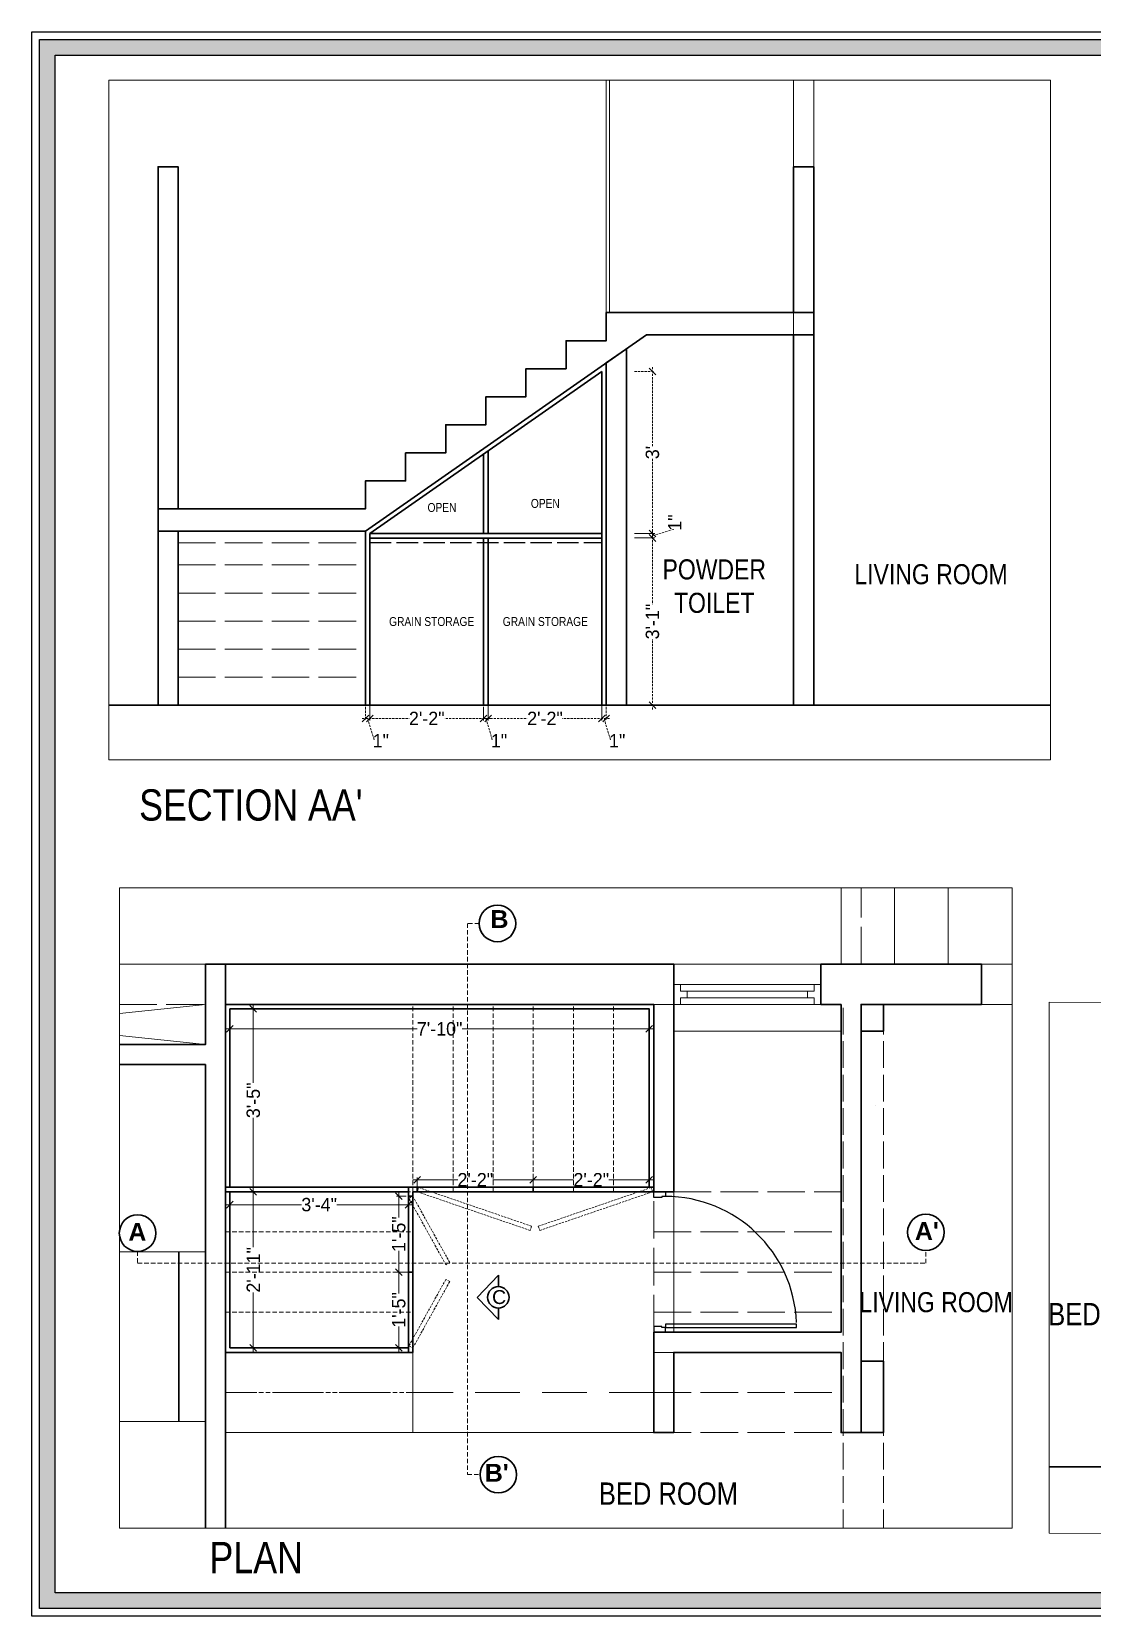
# Model space of a CAD drawing. Header units: millimetres. Extents: x 56222 to 3066687, y -650199 to -121287.
# Drawn here: x 151495 to 151732.8, y -181084.9 to -180729.7 of the extents above; entities that cross this region are included whole.
import ezdxf

# ---------------------------------------------------------------- set-up
doc = ezdxf.new("R2010")
doc.units = ezdxf.units.MM
doc.header["$MEASUREMENT"] = 0
doc.header["$PDMODE"] = 35
for name, pattern in [('00 . GROUND FLOOR$0$DASHED', [0.75, 0.5, -0.25]), ('ACAD_ISO02W100', [15, 12, -3]), ('ACAD_ISO04W100', [30, 24, -3, 0, -3]), ('DASHED', [0.75, 0.5, -0.25]), ('DASHEDX2', [1.5, 1, -0.5])]:
    doc.linetypes.add(name, pattern=pattern)
doc.layers.get('Defpoints').update_dxf_attribs({"color": 220})
for name, color, linetype in [('AR DOOR', 40, 'Continuous'), ('AR ELE-5', 134, 'Continuous'), ('SECTION ( Text )', 250, 'Continuous')]:
    doc.layers.add(name, color=color, linetype=linetype)
for name, color, linetype, lineweight in [('DIM.', 250, 'Continuous', 13), ('dim05', 1, 'Continuous', 13), ('DIMENSIONS', 164, 'Continuous', 9), ('FALSE CEILING', 6, 'Continuous', 30), ('FUR', 250, 'Continuous', 0), ('FURNITURE', 32, 'Continuous', 9), ('furniture dimensions', 1, 'DASHED', 0), ('FURNITURE-1', 252, 'Continuous', 13), ('GROUND FLOOR', 7, 'Continuous', 9), ('GROUND FLOOR  ( PLINE )', 251, 'Continuous', 30), ('GROUND FLOOR ( DW_RAIL )', 7, 'Continuous', 9), ('GROUND FLOOR ( STAIR )', 251, 'Continuous', 9), ('Labelling', 1, 'Continuous', 25), ('NAME PLATE', 7, 'Continuous', 25), ('SECTION', 7, 'Continuous', 9), ('SECTION ( PLine )', 251, 'Continuous', 30), ('SECTION ( SLAB PLine )', 104, 'Continuous', 30), ('Text', 7, 'Continuous', 15), ('wall', 7, 'Continuous', 30)]:
    doc.layers.add(name, color=color, linetype=linetype, lineweight=lineweight)
doc.styles.add('century g', font='GOTHIC.TTF')
doc.styles.add('KATHA', font='swissc.ttf')
doc.styles.get("Standard").update_dxf_attribs({"font": 'arial.ttf', "height": 6})
doc.dimstyles.new('Archana', dxfattribs={"dimtxt": 2, "dimasz": 0.75, "dimexe": 0.5, "dimexo": 0.5, "dimgap": 0, "dimtad": 0, "dimzin": 0, "dimdsep": 46, "dimlunit": 4, "dimtxsty": 'century g', "dimblk": 'OBLIQUE', "dimcen": 0, "dimdle": 1, "dimclrd": 256, "dimclre": 256, "dimclrt": 256, "dimadec": 0, "dimazin": 0, "dimtfac": 1, "dimtofl": 0, "dimtmove": 1, "dimatfit": 3, "dimfxl": 1, "dimfxlon": 1, "dimtolj": 1, "dimtzin": 0, "dimlwd": -1, "dimlwe": -1, "dimarcsym": 0})

# ---------------------------------------------------------------- blocks, each defined once
blk = doc.blocks.new('*U18')
for points in [[(0, 0), (0, 1120), (-30, 1120), (-30, 0)], [(40, 0), (0, 0), (0, -30), (-10, -30), (-10, -100), (40, -100)], [(-1160, 0), (-1120, 0), (-1120, -30), (-1110, -30), (-1110, -100), (-1160, -100)]]:
    blk.add_lwpolyline(points, close=True)
at = {"layer": 'AR ELE-5', "linetype": 'ByBlock', "ltscale": 15}
blk.add_arc((2, -1), 1122, 92.373, 179.9653, dxfattribs=at)
blk = doc.blocks.new('_Oblique')
at = {"layer": 'wall', "color": 0, "lineweight": -2}
blk.add_line((-0.5, -0.5), (0.5, 0.5), dxfattribs=at)
blk = doc.blocks.new('*D317')
at = {"layer": 'Defpoints', "color": 0, "linetype": 'Continuous', "lineweight": 30, "transparency": 16777216}
for p in [(151607.5, -180987.05), (151581.5, -180989.75), (151607.5, -180989.75)]:
    blk.add_point(p, dxfattribs=at)
at = {"layer": 'furniture dimensions', "color": 5, "linetype": 'Continuous', "transparency": 16777216}
for p, q in [((151580.5, -180987.05), (151590.55, -180987.05)), ((151608.5, -180987.05), (151598.46, -180987.05)), ((151607.5, -180989.25), (151607.5, -180986.55))]:
    blk.add_line(p, q, dxfattribs=at)
at = {"layer": 'furniture dimensions', "color": 5, "linetype": 'ByBlock', "transparency": 16777216}
blk.add_line((151581.5, -180989.25), (151581.5, -180986.55), dxfattribs=at)
at = {"layer": 'furniture dimensions', "color": 5, "linetype": 'Continuous', "transparency": 16777216, "xscale": 1.5, "yscale": 1.5, "zscale": 1.5, "rotation": 180}
blk.add_blockref('_Oblique', (151581.5, -180987.05), dxfattribs=at)
at = {"layer": 'furniture dimensions', "color": 5, "linetype": 'Continuous', "transparency": 16777216, "xscale": 1.5, "yscale": 1.5, "zscale": 1.5}
blk.add_blockref('_Oblique', (151607.5, -180987.05), dxfattribs=at)
at = {"layer": 'furniture dimensions', "linetype": 'Continuous', "lineweight": 0, "transparency": 16777216, "insert": (151594.5, -180987.05), "char_height": 3, "attachment_point": 5, "style": 'century g'}
blk.add_mtext('\\A1;2\'-2"', dxfattribs=at)
blk = doc.blocks.new('*D318')
at = {"layer": 'Defpoints', "color": 0, "linetype": 'Continuous', "lineweight": 30, "transparency": 16777216}
for p in [(151633.5, -180987.05), (151607.5, -180989.75), (151633.5, -180988.75)]:
    blk.add_point(p, dxfattribs=at)
at = {"layer": 'furniture dimensions', "color": 5, "linetype": 'Continuous', "transparency": 16777216}
for p, q in [((151606.5, -180987.05), (151616.55, -180987.05)), ((151634.5, -180987.05), (151624.46, -180987.05)), ((151633.5, -180988.25), (151633.5, -180986.55))]:
    blk.add_line(p, q, dxfattribs=at)
at = {"layer": 'furniture dimensions', "color": 5, "linetype": 'ByBlock', "transparency": 16777216}
blk.add_line((151607.5, -180989.25), (151607.5, -180986.55), dxfattribs=at)
at = {"layer": 'furniture dimensions', "color": 5, "linetype": 'Continuous', "transparency": 16777216, "xscale": 1.5, "yscale": 1.5, "zscale": 1.5, "rotation": 180}
blk.add_blockref('_Oblique', (151607.5, -180987.05), dxfattribs=at)
at = {"layer": 'furniture dimensions', "color": 5, "linetype": 'Continuous', "transparency": 16777216, "xscale": 1.5, "yscale": 1.5, "zscale": 1.5}
blk.add_blockref('_Oblique', (151633.5, -180987.05), dxfattribs=at)
at = {"layer": 'furniture dimensions', "linetype": 'Continuous', "lineweight": 0, "transparency": 16777216, "insert": (151620.5, -180987.05), "char_height": 3, "attachment_point": 5, "style": 'century g'}
blk.add_mtext('\\A1;2\'-2"', dxfattribs=at)
blk = doc.blocks.new('*D319')
at = {"layer": 'Defpoints', "color": 0, "linetype": 'Continuous', "lineweight": 30, "transparency": 16777216}
for p in [(151579.5, -180990.75), (151577.35, -181007.75), (151579.5, -181007.75)]:
    blk.add_point(p, dxfattribs=at)
at = {"layer": 'furniture dimensions', "color": 5, "linetype": 'ByBlock', "transparency": 16777216}
blk.add_line((151579, -180990.75), (151576.85, -180990.75), dxfattribs=at)
at = {"layer": 'furniture dimensions', "color": 5, "linetype": 'Continuous', "transparency": 16777216}
for p, q in [((151577.35, -180989.75), (151577.35, -180995.53)), ((151577.35, -181008.75), (151577.35, -181002.97)), ((151579, -181007.75), (151576.85, -181007.75))]:
    blk.add_line(p, q, dxfattribs=at)
at = {"layer": 'furniture dimensions', "color": 5, "linetype": 'Continuous', "transparency": 16777216, "xscale": 1.5, "yscale": 1.5, "zscale": 1.5}
for p, rotation in [((151577.35, -180990.75), 90), ((151577.35, -181007.75), 270)]:
    blk.add_blockref('_Oblique', p, dxfattribs=dict(at, rotation=rotation))
at = {"layer": 'furniture dimensions', "linetype": 'Continuous', "lineweight": 0, "transparency": 16777216, "insert": (151577.35, -180999.25), "char_height": 3, "attachment_point": 5, "rotation": 90, "style": 'century g'}
blk.add_mtext('\\A1;1\'-5"', dxfattribs=at)
blk = doc.blocks.new('*D320')
at = {"layer": 'Defpoints', "color": 0, "linetype": 'Continuous', "lineweight": 30, "transparency": 16777216}
for p in [(151579.5, -181007.75), (151577.35, -181024.75), (151579.5, -181024.75)]:
    blk.add_point(p, dxfattribs=at)
at = {"layer": 'furniture dimensions', "color": 5, "linetype": 'ByBlock', "transparency": 16777216}
blk.add_line((151579, -181007.75), (151576.85, -181007.75), dxfattribs=at)
at = {"layer": 'furniture dimensions', "color": 5, "linetype": 'Continuous', "transparency": 16777216}
for p, q in [((151577.35, -181006.75), (151577.35, -181012.53)), ((151577.35, -181025.75), (151577.35, -181019.97)), ((151579, -181024.75), (151576.85, -181024.75))]:
    blk.add_line(p, q, dxfattribs=at)
at = {"layer": 'furniture dimensions', "color": 5, "linetype": 'Continuous', "transparency": 16777216, "xscale": 1.5, "yscale": 1.5, "zscale": 1.5}
for p, rotation in [((151577.35, -181007.75), 90), ((151577.35, -181024.75), 270)]:
    blk.add_blockref('_Oblique', p, dxfattribs=dict(at, rotation=rotation))
at = {"layer": 'furniture dimensions', "linetype": 'Continuous', "lineweight": 0, "transparency": 16777216, "insert": (151577.35, -181016.25), "char_height": 3, "attachment_point": 5, "rotation": 90, "style": 'century g'}
blk.add_mtext('\\A1;1\'-5"', dxfattribs=at)
blk = doc.blocks.new('*D321')
at = {"layer": 'Defpoints', "color": 0, "linetype": 'Continuous', "lineweight": 30, "transparency": 16777216}
for p in [(151546.38, -180948.75), (151544.73, -180989.75), (151547.15, -180989.75)]:
    blk.add_point(p, dxfattribs=at)
at = {"layer": 'furniture dimensions', "color": 5, "linetype": 'ByBlock', "transparency": 16777216}
blk.add_line((151545.88, -180948.75), (151544.23, -180948.75), dxfattribs=at)
at = {"layer": 'furniture dimensions', "color": 5, "linetype": 'Continuous', "transparency": 16777216}
for p, q in [((151544.73, -180947.75), (151544.73, -180965.3)), ((151544.73, -180990.75), (151544.73, -180973.19)), ((151546.65, -180989.75), (151544.23, -180989.75))]:
    blk.add_line(p, q, dxfattribs=at)
at = {"layer": 'furniture dimensions', "color": 5, "linetype": 'Continuous', "transparency": 16777216, "xscale": 1.5, "yscale": 1.5, "zscale": 1.5}
for p, rotation in [((151544.73, -180948.75), 90), ((151544.73, -180989.75), 270)]:
    blk.add_blockref('_Oblique', p, dxfattribs=dict(at, rotation=rotation))
at = {"layer": 'furniture dimensions', "linetype": 'Continuous', "lineweight": 0, "transparency": 16777216, "insert": (151544.73, -180969.25), "char_height": 3, "attachment_point": 5, "rotation": 90, "style": 'century g'}
blk.add_mtext('\\A1;3\'-5"', dxfattribs=at)
blk = doc.blocks.new('*D322')
at = {"layer": 'Defpoints', "color": 0, "linetype": 'Continuous', "lineweight": 30, "transparency": 16777216}
for p in [(151539.5, -180951.55), (151633.5, -180951.55), (151633.5, -180953.24)]:
    blk.add_point(p, dxfattribs=at)
at = {"layer": 'furniture dimensions', "color": 5, "linetype": 'ByBlock', "transparency": 16777216}
blk.add_line((151539.5, -180952.05), (151539.5, -180953.74), dxfattribs=at)
at = {"layer": 'furniture dimensions', "color": 5, "linetype": 'Continuous', "transparency": 16777216}
for p, q in [((151633.5, -180952.05), (151633.5, -180953.74)), ((151538.5, -180953.24), (151581.48, -180953.24)), ((151634.5, -180953.24), (151591.53, -180953.24))]:
    blk.add_line(p, q, dxfattribs=at)
at = {"layer": 'furniture dimensions', "color": 5, "linetype": 'Continuous', "transparency": 16777216, "xscale": 1.5, "yscale": 1.5, "zscale": 1.5, "rotation": 180}
blk.add_blockref('_Oblique', (151539.5, -180953.24), dxfattribs=at)
at = {"layer": 'furniture dimensions', "color": 5, "linetype": 'Continuous', "transparency": 16777216, "xscale": 1.5, "yscale": 1.5, "zscale": 1.5}
blk.add_blockref('_Oblique', (151633.5, -180953.24), dxfattribs=at)
at = {"layer": 'furniture dimensions', "linetype": 'Continuous', "lineweight": 0, "transparency": 16777216, "insert": (151586.5, -180953.24), "char_height": 3, "attachment_point": 5, "style": 'century g'}
blk.add_mtext('\\A1;7\'-10"', dxfattribs=at)
blk = doc.blocks.new('*D323')
at = {"layer": 'Defpoints', "color": 0, "linetype": 'Continuous', "lineweight": 30, "transparency": 16777216}
for p in [(151544.73, -180989.75), (151544.73, -181024.75), (151544.73, -181024.75)]:
    blk.add_point(p, dxfattribs=at)
at = {"layer": 'furniture dimensions', "color": 5, "linetype": 'Continuous', "transparency": 16777216}
for p, q in [((151544.73, -180988.75), (151544.73, -181002.13)), ((151544.73, -181025.75), (151544.73, -181012.36)), ((151544.73, -181024.75), (151545.23, -181024.75))]:
    blk.add_line(p, q, dxfattribs=at)
at = {"layer": 'furniture dimensions', "color": 5, "linetype": 'ByBlock', "transparency": 16777216}
blk.add_line((151544.73, -180989.75), (151545.23, -180989.75), dxfattribs=at)
at = {"layer": 'furniture dimensions', "color": 5, "linetype": 'Continuous', "transparency": 16777216, "xscale": 1.5, "yscale": 1.5, "zscale": 1.5}
for p, rotation in [((151544.73, -180989.75), 90), ((151544.73, -181024.75), 270)]:
    blk.add_blockref('_Oblique', p, dxfattribs=dict(at, rotation=rotation))
at = {"layer": 'furniture dimensions', "linetype": 'Continuous', "lineweight": 0, "transparency": 16777216, "insert": (151544.73, -181007.25), "char_height": 3, "attachment_point": 5, "rotation": 90, "style": 'century g'}
blk.add_mtext('\\A1;2\'-11"', dxfattribs=at)
blk = doc.blocks.new('*D324')
at = {"layer": 'Defpoints', "color": 0, "linetype": 'Continuous', "lineweight": 30, "transparency": 16777216}
for p in [(151539.5, -180991.8), (151579.5, -180992.54), (151579.5, -180992.64)]:
    blk.add_point(p, dxfattribs=at)
at = {"layer": 'furniture dimensions', "color": 5, "linetype": 'Continuous', "transparency": 16777216}
for p, q in [((151538.5, -180992.64), (151555.56, -180992.64)), ((151580.5, -180992.64), (151563.45, -180992.64)), ((151579.5, -180992.64), (151579.5, -180993.14))]:
    blk.add_line(p, q, dxfattribs=at)
at = {"layer": 'furniture dimensions', "color": 5, "linetype": 'ByBlock', "transparency": 16777216}
blk.add_line((151539.5, -180992.3), (151539.5, -180993.14), dxfattribs=at)
at = {"layer": 'furniture dimensions', "color": 5, "linetype": 'Continuous', "transparency": 16777216, "xscale": 1.5, "yscale": 1.5, "zscale": 1.5, "rotation": 180}
blk.add_blockref('_Oblique', (151539.5, -180992.64), dxfattribs=at)
at = {"layer": 'furniture dimensions', "color": 5, "linetype": 'Continuous', "transparency": 16777216, "xscale": 1.5, "yscale": 1.5, "zscale": 1.5}
blk.add_blockref('_Oblique', (151579.5, -180992.64), dxfattribs=at)
at = {"layer": 'furniture dimensions', "linetype": 'Continuous', "lineweight": 0, "transparency": 16777216, "insert": (151559.5, -180992.64), "char_height": 3, "attachment_point": 5, "style": 'century g'}
blk.add_mtext('\\A1;3\'-4"', dxfattribs=at)
blk = doc.blocks.new('*D325')
at = {"layer": 'Defpoints', "color": 0, "lineweight": 30, "transparency": 16777216}
for p in [(151570.87, -180877.66), (151596.37, -180877.66), (151596.37, -180883.63)]:
    blk.add_point(p, dxfattribs=at)
at = {"layer": 'furniture dimensions', "color": 5, "linetype": 'ByBlock', "transparency": 16777216}
blk.add_line((151570.87, -180879.63), (151570.87, -180884.13), dxfattribs=at)
at = {"layer": 'furniture dimensions', "color": 5, "transparency": 16777216}
for p, q in [((151596.37, -180879.63), (151596.37, -180884.13)), ((151569.87, -180883.63), (151579.66, -180883.63)), ((151597.37, -180883.63), (151587.57, -180883.63))]:
    blk.add_line(p, q, dxfattribs=at)
at = {"layer": 'furniture dimensions', "color": 5, "transparency": 16777216, "xscale": 1.5, "yscale": 1.5, "zscale": 1.5, "rotation": 180}
blk.add_blockref('_Oblique', (151570.87, -180883.63), dxfattribs=at)
at = {"layer": 'furniture dimensions', "color": 5, "transparency": 16777216, "xscale": 1.5, "yscale": 1.5, "zscale": 1.5}
blk.add_blockref('_Oblique', (151596.37, -180883.63), dxfattribs=at)
at = {"layer": 'furniture dimensions', "lineweight": 30, "transparency": 16777216, "insert": (151583.62, -180883.63), "char_height": 3, "attachment_point": 5, "style": 'century g'}
blk.add_mtext('\\A1;2\'-2"', dxfattribs=at)
blk = doc.blocks.new('*D326')
at = {"layer": 'Defpoints', "color": 0, "lineweight": 30, "transparency": 16777216}
for p in [(151597.37, -180877.66), (151622.87, -180877.66), (151622.87, -180883.63)]:
    blk.add_point(p, dxfattribs=at)
at = {"layer": 'furniture dimensions', "color": 5, "linetype": 'ByBlock', "transparency": 16777216}
blk.add_line((151597.37, -180879.63), (151597.37, -180884.13), dxfattribs=at)
at = {"layer": 'furniture dimensions', "color": 5, "transparency": 16777216}
for p, q in [((151622.87, -180879.63), (151622.87, -180884.13)), ((151596.37, -180883.63), (151606.16, -180883.63)), ((151623.87, -180883.63), (151614.07, -180883.63))]:
    blk.add_line(p, q, dxfattribs=at)
at = {"layer": 'furniture dimensions', "color": 5, "transparency": 16777216, "xscale": 1.5, "yscale": 1.5, "zscale": 1.5, "rotation": 180}
blk.add_blockref('_Oblique', (151597.37, -180883.63), dxfattribs=at)
at = {"layer": 'furniture dimensions', "color": 5, "transparency": 16777216, "xscale": 1.5, "yscale": 1.5, "zscale": 1.5}
blk.add_blockref('_Oblique', (151622.87, -180883.63), dxfattribs=at)
at = {"layer": 'furniture dimensions', "lineweight": 30, "transparency": 16777216, "insert": (151610.12, -180883.63), "char_height": 3, "attachment_point": 5, "style": 'century g'}
blk.add_mtext('\\A1;2\'-2"', dxfattribs=at)
blk = doc.blocks.new('*D327')
at = {"layer": 'Defpoints', "color": 0, "lineweight": 30, "transparency": 16777216}
for p in [(151622.87, -180877.66), (151623.87, -180877.66), (151623.87, -180883.63)]:
    blk.add_point(p, dxfattribs=at)
at = {"layer": 'furniture dimensions', "color": 5, "linetype": 'ByBlock', "transparency": 16777216}
blk.add_line((151622.87, -180879.63), (151622.87, -180884.13), dxfattribs=at)
at = {"layer": 'furniture dimensions', "color": 5, "transparency": 16777216}
for p, q in [((151623.87, -180879.63), (151623.87, -180884.13)), ((151621.87, -180883.63), (151624.87, -180883.63)), ((151623.37, -180883.63), (151624.87, -180888.63))]:
    blk.add_line(p, q, dxfattribs=at)
at = {"layer": 'furniture dimensions', "color": 5, "transparency": 16777216, "xscale": 1.5, "yscale": 1.5, "zscale": 1.5, "rotation": 180}
blk.add_blockref('_Oblique', (151622.87, -180883.63), dxfattribs=at)
at = {"layer": 'furniture dimensions', "color": 5, "transparency": 16777216, "xscale": 1.5, "yscale": 1.5, "zscale": 1.5}
blk.add_blockref('_Oblique', (151623.87, -180883.63), dxfattribs=at)
at = {"layer": 'furniture dimensions', "lineweight": 30, "transparency": 16777216, "insert": (151626.32, -180888.63), "char_height": 3, "attachment_point": 5, "style": 'century g'}
blk.add_mtext('\\A1;1"', dxfattribs=at)
blk = doc.blocks.new('*D328')
at = {"layer": 'Defpoints', "color": 0, "lineweight": 30, "transparency": 16777216}
for p in [(151569.87, -180877.66), (151570.87, -180877.66), (151569.87, -180883.63)]:
    blk.add_point(p, dxfattribs=at)
at = {"layer": 'furniture dimensions', "color": 5, "transparency": 16777216}
for p, q in [((151569.87, -180879.63), (151569.87, -180884.13)), ((151571.87, -180883.63), (151568.87, -180883.63)), ((151570.37, -180883.63), (151571.87, -180888.63))]:
    blk.add_line(p, q, dxfattribs=at)
at = {"layer": 'furniture dimensions', "color": 5, "linetype": 'ByBlock', "transparency": 16777216}
blk.add_line((151570.87, -180879.63), (151570.87, -180884.13), dxfattribs=at)
at = {"layer": 'furniture dimensions', "color": 5, "transparency": 16777216, "xscale": 1.5, "yscale": 1.5, "zscale": 1.5, "rotation": 180}
blk.add_blockref('_Oblique', (151569.87, -180883.63), dxfattribs=at)
at = {"layer": 'furniture dimensions', "color": 5, "transparency": 16777216, "xscale": 1.5, "yscale": 1.5, "zscale": 1.5}
blk.add_blockref('_Oblique', (151570.87, -180883.63), dxfattribs=at)
at = {"layer": 'furniture dimensions', "lineweight": 30, "transparency": 16777216, "insert": (151573.32, -180888.63), "char_height": 3, "attachment_point": 5, "style": 'century g'}
blk.add_mtext('\\A1;1"', dxfattribs=at)
blk = doc.blocks.new('*D360')
at = {"layer": 'Defpoints', "color": 0, "lineweight": 30, "transparency": 16777216}
for p in [(151614.04, -180843.18), (151614.04, -180880.66), (151634.22, -180880.66)]:
    blk.add_point(p, dxfattribs=at)
at = {"layer": 'furniture dimensions', "color": 5, "transparency": 16777216}
for p, q in [((151634.22, -180842.18), (151634.22, -180857.98)), ((151634.22, -180881.66), (151634.22, -180865.86)), ((151630.22, -180880.66), (151634.72, -180880.66))]:
    blk.add_line(p, q, dxfattribs=at)
at = {"layer": 'furniture dimensions', "color": 5, "linetype": 'ByBlock', "transparency": 16777216}
blk.add_line((151630.22, -180843.18), (151634.72, -180843.18), dxfattribs=at)
at = {"layer": 'furniture dimensions', "color": 5, "transparency": 16777216, "xscale": 1.5, "yscale": 1.5, "zscale": 1.5}
for p, rotation in [((151634.22, -180843.18), 90), ((151634.22, -180880.66), 270)]:
    blk.add_blockref('_Oblique', p, dxfattribs=dict(at, rotation=rotation))
at = {"layer": 'furniture dimensions', "lineweight": 30, "transparency": 16777216, "insert": (151634.22, -180861.92), "char_height": 3, "attachment_point": 5, "rotation": 90, "style": 'century g'}
blk.add_mtext('\\A1;3\'-1"', dxfattribs=at)
blk = doc.blocks.new('*D364')
at = {"layer": 'Defpoints', "color": 0, "lineweight": 30, "transparency": 16777216}
for p in [(151622.87, -180842.18), (151634.22, -180842.18), (151622.87, -180843.18)]:
    blk.add_point(p, dxfattribs=at)
at = {"layer": 'furniture dimensions', "color": 5, "transparency": 16777216}
for p, q in [((151630.22, -180842.18), (151634.72, -180842.18)), ((151634.22, -180844.18), (151634.22, -180841.18)), ((151634.22, -180842.68), (151639.22, -180841.18))]:
    blk.add_line(p, q, dxfattribs=at)
at = {"layer": 'furniture dimensions', "color": 5, "linetype": 'ByBlock', "transparency": 16777216}
blk.add_line((151630.22, -180843.18), (151634.72, -180843.18), dxfattribs=at)
at = {"layer": 'furniture dimensions', "color": 5, "transparency": 16777216, "xscale": 1.5, "yscale": 1.5, "zscale": 1.5}
for p, rotation in [((151634.22, -180842.18), 90), ((151634.22, -180843.18), 270)]:
    blk.add_blockref('_Oblique', p, dxfattribs=dict(at, rotation=rotation))
at = {"layer": 'furniture dimensions', "lineweight": 30, "transparency": 16777216, "insert": (151639.22, -180839.72), "char_height": 3, "attachment_point": 5, "rotation": 90, "style": 'century g'}
blk.add_mtext('\\A1;1"', dxfattribs=at)
blk = doc.blocks.new('*D365')
at = {"layer": 'Defpoints', "color": 0, "lineweight": 30, "transparency": 16777216}
for p in [(151622.87, -180805.86), (151634.22, -180805.86), (151621.87, -180842.18)]:
    blk.add_point(p, dxfattribs=at)
at = {"layer": 'furniture dimensions', "color": 5, "transparency": 16777216}
for p, q in [((151630.22, -180805.86), (151634.72, -180805.86)), ((151634.22, -180804.86), (151634.22, -180822.66)), ((151634.22, -180843.18), (151634.22, -180825.39))]:
    blk.add_line(p, q, dxfattribs=at)
at = {"layer": 'furniture dimensions', "color": 5, "linetype": 'ByBlock', "transparency": 16777216}
blk.add_line((151630.22, -180842.18), (151634.72, -180842.18), dxfattribs=at)
at = {"layer": 'furniture dimensions', "color": 5, "transparency": 16777216, "xscale": 1.5, "yscale": 1.5, "zscale": 1.5}
for p, rotation in [((151634.22, -180805.86), 90), ((151634.22, -180842.18), 270)]:
    blk.add_blockref('_Oblique', p, dxfattribs=dict(at, rotation=rotation))
at = {"layer": 'furniture dimensions', "lineweight": 30, "transparency": 16777216, "insert": (151634.22, -180824.02), "char_height": 3, "attachment_point": 5, "rotation": 90, "style": 'century g'}
blk.add_mtext("\\A1;3'", dxfattribs=at)
blk = doc.blocks.new('*D366')
at = {"layer": 'Defpoints', "color": 0, "lineweight": 30, "transparency": 16777216}
for p in [(151596.37, -180880.66), (151597.37, -180880.66), (151597.37, -180883.63)]:
    blk.add_point(p, dxfattribs=at)
at = {"layer": 'furniture dimensions', "color": 5, "linetype": 'ByBlock', "transparency": 16777216}
blk.add_line((151596.37, -180881.16), (151596.37, -180884.13), dxfattribs=at)
at = {"layer": 'furniture dimensions', "color": 5, "transparency": 16777216}
for p, q in [((151597.37, -180881.16), (151597.37, -180884.13)), ((151595.37, -180883.63), (151598.37, -180883.63)), ((151596.87, -180883.63), (151598.37, -180888.63))]:
    blk.add_line(p, q, dxfattribs=at)
at = {"layer": 'furniture dimensions', "color": 5, "transparency": 16777216, "xscale": 1.5, "yscale": 1.5, "zscale": 1.5, "rotation": 180}
blk.add_blockref('_Oblique', (151596.37, -180883.63), dxfattribs=at)
at = {"layer": 'furniture dimensions', "color": 5, "transparency": 16777216, "xscale": 1.5, "yscale": 1.5, "zscale": 1.5}
blk.add_blockref('_Oblique', (151597.37, -180883.63), dxfattribs=at)
at = {"layer": 'furniture dimensions', "lineweight": 30, "transparency": 16777216, "insert": (151599.82, -180888.63), "char_height": 3, "attachment_point": 5, "style": 'century g'}
blk.add_mtext('\\A1;1"', dxfattribs=at)

msp = doc.modelspace()

# ---------------------------------------------------------------- hatches: boundary and pattern name
at = {"layer": 'NAME PLATE', "true_color": 0xd39e00}
h = msp.add_hatch(color=42, dxfattribs=at)
h.paths.add_polyline_path([(151496.795, -180731.427), (151496.795, -181083.168), (151996.516, -181083.168), (151996.516, -180731.427)])
h.paths.add_polyline_path([(151500.302, -180734.934), (151993.009, -180734.934), (151993.009, -181079.661), (151500.302, -181079.661)], flags=16)

# ---------------------------------------------------------------- linework, layer by layer
at = {"layer": 'dim05', "color": 18, "lineweight": 0, "true_color": 0x000000}
msp.add_lwpolyline([(151514.698, -180921.621), (151714.898, -180921.621), (151714.898, -181065.193), (151514.698, -181065.193)], close=True, dxfattribs=at)
at = {"layer": 'DIMENSIONS', "color": 18, "lineweight": 30, "true_color": 0x000000}
for p, q in [((151594.91, -181013.418), (151599.671, -181008.464)), ((151599.671, -181010.998), (151599.671, -181008.464)), ((151594.91, -181013.418), (151599.671, -181018.373)), ((151599.671, -181015.839), (151599.671, -181018.373))]:
    msp.add_line(p, q, dxfattribs=at)
at = {"layer": 'FALSE CEILING', "color": 1, "linetype": 'DASHEDX2', "lineweight": 0, "transparency": 33554687, "elevation": 4.222}
for points in [[(151595.373, -180929.594), (151592.732, -180929.594), (151592.732, -181053.167), (151595.559, -181053.167)], [(151518.778, -181003.112), (151518.778, -181005.753), (151695.523, -181005.753), (151695.523, -181002.926)]]:
    msp.add_lwpolyline(points, dxfattribs=at)
at = {"layer": 'FUR'}
msp.add_line((151684.134, -180970.435), (151684.134, -180970.435), dxfattribs=at)
at = {"layer": 'FURNITURE', "lineweight": 30, "ltscale": 0.4}
for p, q in [((151622.867, -180805.864), (151622.867, -180880.66)), ((151623.867, -180803.945), (151623.867, -180880.66)), ((151596.367, -180842.181), (151596.367, -180824.372)), ((151597.367, -180842.181), (151597.367, -180823.673)), ((151569.867, -180880.66), (151569.867, -180841.66)), ((151570.867, -180842.181), (151570.867, -180880.66)), ((151570.867, -180842.181), (151622.867, -180842.181)), ((151570.867, -180843.181), (151622.867, -180843.181)), ((151596.367, -180880.66), (151596.367, -180843.181)), ((151596.367, -180847.824), (151596.367, -180843.181)), ((151597.367, -180880.66), (151597.367, -180843.181)), ((151597.367, -180847.824), (151597.367, -180843.181)), ((151569.867, -180880.66), (151623.867, -180880.66)), ((151579.502, -180988.746), (151538.502, -180988.746)), ((151579.502, -180989.746), (151538.502, -180989.746)), ((151579.502, -181025.746), (151579.502, -180989.746)), ((151580.502, -180988.746), (151634.502, -180988.746)), ((151607.502, -180989.746), (151580.502, -180989.746)), ((151580.502, -180989.746), (151580.502, -181025.746)), ((151607.502, -180988.746), (151607.502, -180989.746)), ((151607.502, -180989.746), (151634.502, -180989.746)), ((151579.502, -181007.746), (151580.502, -181007.746)), ((151579.502, -181025.746), (151538.502, -181025.746)), ((151579.502, -181024.746), (151539.502, -181024.746)), ((151580.502, -181025.746), (151579.502, -181025.746))]:
    msp.add_line(p, q, dxfattribs=at)
at = {"layer": 'FURNITURE', "color": 3, "linetype": 'ACAD_ISO02W100', "lineweight": 25, "ltscale": 0.4}
msp.add_line((151570.867, -180844.181), (151622.867, -180844.181), dxfattribs=at)
at = {"layer": 'FURNITURE', "lineweight": 30, "ltscale": 0.4}
for points in [[(151622.867, -180805.864), (151570.867, -180842.181)], [(151633.502, -180988.746), (151633.502, -180948.746), (151539.502, -180948.746), (151539.502, -180988.746)], [(151539.502, -180989.746), (151539.502, -181024.746)], [(151580.502, -180988.746), (151579.502, -180988.746), (151579.502, -180990.746), (151580.502, -180990.746), (151580.502, -180989.746)], [(151579.502, -180989.746), (151579.502, -180988.746), (151581.502, -180988.746), (151581.502, -180989.746), (151580.502, -180989.746)]]:
    msp.add_lwpolyline(points, dxfattribs=at)
at = {"layer": 'FURNITURE-1', "color": 1, "linetype": 'ByBlock', "lineweight": 30, "transparency": 33554687}
for centre in [(151599.467, -180929.594, 4.222), (151518.778, -180999.018, 4.222), (151695.523, -180998.832, 4.222), (151599.653, -181053.167, 4.222)]:
    msp.add_circle(centre, 4.094, dxfattribs=at)
at = {"layer": 'GROUND FLOOR'}
for p, q in [((151676.502, -180938.746), (151676.502, -180921.621)), ((151688.502, -180938.746), (151688.502, -180921.621)), ((151700.502, -180938.746), (151700.502, -180921.621)), ((151514.698, -180938.746), (151714.898, -180938.746)), ((151534.002, -180956.746), (151534.002, -180938.746)), ((151538.502, -181065.193), (151538.502, -180938.746)), ((151639.002, -180938.746), (151639.002, -181021.246)), ((151538.502, -180947.746), (151672.002, -180947.746)), ((151634.502, -180947.746), (151634.502, -180989.746)), ((151681.002, -180947.746), (151714.898, -180947.746)), ((151534.002, -181065.193), (151534.002, -180961.246)), ((151534.002, -181003.246), (151514.698, -181003.246)), ((151634.502, -181021.246), (151634.502, -181043.746)), ((151639.002, -181025.746), (151639.002, -181043.746)), ((151534.002, -181041.246), (151514.698, -181041.246))]:
    msp.add_line(p, q, dxfattribs=at)
at = {"layer": 'GROUND FLOOR', "linetype": 'ACAD_ISO02W100', "ltscale": 0.7}
msp.add_line((151514.698, -180947.746), (151534.002, -180947.746), dxfattribs=at)
at = {"layer": 'GROUND FLOOR', "color": 1, "linetype": 'ACAD_ISO04W100'}
for p, q in [((151514.698, -180949.778), (151534.002, -180947.746)), ((151534.002, -180956.746), (151514.698, -180954.714))]:
    msp.add_line(p, q, dxfattribs=at)
at = {"layer": 'GROUND FLOOR', "color": 5}
msp.add_line((151634.502, -181021.246), (151676.502, -181021.246), dxfattribs=at)
at = {"layer": 'GROUND FLOOR', "color": 1, "linetype": 'ACAD_ISO02W100', "ltscale": 0.7}
msp.add_lwpolyline([(151681.002, -180938.746), (151681.002, -180921.621)], dxfattribs=at)
at = {"layer": 'GROUND FLOOR'}
msp.add_lwpolyline([(151580.502, -181043.746), (151580.502, -180989.746), (151634.502, -180989.746)], dxfattribs=at)
at = {"layer": 'GROUND FLOOR  ( PLINE )', "lineweight": 0}
msp.add_line((151639.002, -180953.746), (151676.502, -180953.746), dxfattribs=at)
for points in [[(151723.431, -180740.506), (151512.335, -180740.506), (151512.335, -180892.876), (151723.431, -180892.876)], [(151913.201, -180947.815), (151723.19, -180947.21), (151723.19, -181066.259), (151913.201, -181066.863)]]:
    msp.add_lwpolyline(points, close=True, dxfattribs=at)
at = {"layer": 'GROUND FLOOR  ( PLINE )'}
for points in [[(151514.698, -180956.746), (151534.002, -180956.746), (151534.002, -180938.746), (151538.502, -180938.746), (151538.502, -181065.193)], [(151676.502, -180947.746), (151676.502, -181021.246), (151634.502, -181021.246), (151634.502, -181043.746), (151639.002, -181043.746), (151639.002, -181025.746), (151676.502, -181025.746), (151676.502, -181043.746), (151681.002, -181043.746), (151681.002, -180947.746), (151708.002, -180947.746), (151708.002, -180938.746), (151676.502, -180938.746)], [(151676.502, -180938.746), (151676.502, -180938.746), (151672.002, -180938.746), (151672.002, -180947.746), (151676.502, -180947.746)], [(151534.002, -180961.246), (151514.698, -180961.246)], [(151534.002, -181065.193), (151534.002, -180961.246)], [(151528.002, -181041.246), (151528.002, -181003.246)]]:
    msp.add_lwpolyline(points, dxfattribs=at)
msp.add_lwpolyline([(151538.502, -180947.746), (151634.502, -180947.746), (151634.502, -180989.746), (151639.002, -180989.746), (151639.002, -180938.746), (151538.502, -180938.746)], close=True, dxfattribs=at)
at = {"layer": 'GROUND FLOOR ( DW_RAIL )'}
msp.add_lwpolyline([(151639.002, -180947.746), (151640.502, -180947.746), (151640.502, -180946.246), (151642.002, -180946.246), (151642.002, -180944.746), (151669.002, -180944.746), (151669.002, -180946.246), (151670.502, -180946.246), (151670.502, -180947.746), (151672.002, -180947.746), (151672.002, -180943.246), (151670.502, -180943.246), (151670.502, -180944.746), (151669.002, -180944.746), (151669.002, -180946.246), (151642.002, -180946.246), (151642.002, -180944.746), (151640.502, -180944.746), (151640.502, -180943.246), (151639.002, -180943.246), (151639.002, -180947.746), (151672.002, -180947.746), (151672.002, -180943.246), (151639.002, -180943.246)], close=True, dxfattribs=at)
at = {"layer": 'GROUND FLOOR ( STAIR )', "color": 9, "linetype": 'DASHEDX2', "true_color": 0xc7c8ca}
for p, q in [((151580.502, -181043.746), (151580.502, -180947.746)), ((151589.502, -180989.746), (151589.502, -180947.746)), ((151598.502, -180989.746), (151598.502, -180947.746)), ((151607.502, -180989.746), (151607.502, -180947.746)), ((151616.502, -180989.746), (151616.502, -180947.746)), ((151625.502, -180989.746), (151625.502, -180947.746)), ((151538.502, -180989.746), (151634.502, -180989.746)), ((151538.502, -180998.746), (151580.502, -180998.746)), ((151538.502, -181007.746), (151580.502, -181007.746)), ((151538.502, -181016.746), (151580.502, -181016.746)), ((151538.502, -181025.746), (151580.502, -181025.746)), ((151538.502, -181034.746), (151580.502, -181034.746))]:
    msp.add_line(p, q, dxfattribs=at)
at = {"layer": 'GROUND FLOOR ( STAIR )', "color": 5, "linetype": 'ACAD_ISO02W100', "ltscale": 0.7}
for p, q in [((151634.502, -181021.246), (151634.502, -180989.746)), ((151639.002, -180989.746), (151676.502, -180989.746)), ((151634.502, -180998.746), (151676.502, -180998.746)), ((151634.502, -181007.746), (151676.502, -181007.746)), ((151634.502, -181016.746), (151676.502, -181016.746)), ((151634.502, -181025.746), (151676.502, -181025.746)), ((151634.502, -181034.746), (151676.502, -181034.746)), ((151634.502, -181043.746), (151676.502, -181043.746))]:
    msp.add_line(p, q, dxfattribs=at)
at = {"layer": 'GROUND FLOOR ( STAIR )'}
msp.add_line((151538.502, -181043.746), (151580.502, -181043.746), dxfattribs=at)
at = {"layer": 'GROUND FLOOR ( STAIR )', "color": 27, "linetype": '00 . GROUND FLOOR$0$DASHED', "lineweight": 5, "true_color": 0x7d5120}
for points in [[(151579.628, -180991.232), (151580.502, -180990.746), (151588.761, -181005.605), (151587.887, -181006.091)], [(151581.826, -180988.8), (151607.132, -180997.472), (151606.807, -180998.418), (151581.502, -180989.746)], [(151633.928, -180988.8), (151608.623, -180997.472), (151608.947, -180998.418), (151634.252, -180989.746)], [(151579.628, -181024.26), (151580.502, -181024.746), (151588.761, -181009.887), (151587.887, -181009.401)]]:
    msp.add_lwpolyline(points, close=True, dxfattribs=at)
at = {"layer": 'Labelling', "color": 251, "linetype": 'ACAD_ISO02W100', "lineweight": 0, "ltscale": 0.5, "true_color": 0x636466}
for p, q in [((151677.002, -180948.497), (151677.002, -181065.193)), ((151686.002, -180948.497), (151686.002, -181065.193))]:
    msp.add_line(p, q, dxfattribs=at)
at = {"layer": 'Labelling', "color": 9, "linetype": 'DASHEDX2', "lineweight": 0, "ltscale": 10, "true_color": 0xc7c8ca}
msp.add_line((151634.502, -181034.746), (151538.502, -181034.746), dxfattribs=at)
at = {"layer": 'Labelling', "color": 251, "linetype": 'ACAD_ISO02W100', "lineweight": 0, "ltscale": 10, "true_color": 0x636466}
msp.add_line((151634.502, -181043.746), (151538.502, -181043.746), dxfattribs=at)
at = {"layer": 'Labelling', "lineweight": 30, "ltscale": 10}
for points in [[(151686.002, -180953.746), (151681.002, -180953.746), (151681.002, -180947.746), (151686.002, -180947.746)], [(151686.002, -181043.746), (151681.002, -181043.746), (151681.002, -181027.746), (151686.002, -181027.746)]]:
    msp.add_lwpolyline(points, close=True, dxfattribs=at)
at = {"layer": 'NAME PLATE', "color": 42, "true_color": 0xd39e00}
for points in [[(151495.041, -180729.673), (151998.269, -180729.673), (151998.269, -181084.922), (151495.041, -181084.922)], [(151496.795, -180731.427), (151996.516, -180731.427), (151996.516, -181083.168), (151496.795, -181083.168)], [(151500.302, -180734.934), (151993.009, -180734.934), (151993.009, -181079.661), (151500.302, -181079.661)]]:
    msp.add_lwpolyline(points, close=True, dxfattribs=at)
at = {"layer": 'SECTION'}
for p, q in [((151623.867, -180792.66), (151623.867, -180740.506)), ((151665.867, -180811.517), (151665.867, -180740.506)), ((151670.367, -180880.66), (151670.367, -180740.506)), ((151527.867, -180836.66), (151527.867, -180759.945)), ((151665.867, -180880.66), (151665.867, -180816.517)), ((151569.867, -180880.66), (151569.867, -180841.66)), ((151723.431, -180880.66), (151512.335, -180880.66))]:
    msp.add_line(p, q, dxfattribs=at)
at = {"layer": 'SECTION', "color": 6, "linetype": 'ACAD_ISO02W100', "ltscale": 0.7}
for p, q in [((151527.867, -180844.231), (151569.867, -180844.231)), ((151527.867, -180849.231), (151569.867, -180849.231)), ((151527.867, -180855.517), (151569.867, -180855.517)), ((151527.867, -180861.803), (151569.867, -180861.803)), ((151527.867, -180868.088), (151569.867, -180868.088)), ((151527.867, -180874.374), (151569.867, -180874.374))]:
    msp.add_line(p, q, dxfattribs=at)
at = {"layer": 'SECTION'}
msp.add_lwpolyline([(151624.567, -180740.506), (151624.567, -180792.66), (151623.867, -180792.66), (151623.867, -180740.506)], dxfattribs=at)
msp.add_lwpolyline([(151523.367, -180841.66), (151523.367, -180836.66), (151569.867, -180836.66), (151569.867, -180830.374), (151578.867, -180830.374), (151578.867, -180824.088), (151587.867, -180824.088), (151587.867, -180817.803), (151596.867, -180817.803), (151596.867, -180811.517), (151605.867, -180811.517), (151605.867, -180805.231), (151614.867, -180805.231), (151614.867, -180798.945), (151623.867, -180798.945), (151623.867, -180792.66), (151670.367, -180792.66), (151670.367, -180797.66), (151632.867, -180797.66), (151569.867, -180841.66)], close=True, dxfattribs=at)
at = {"layer": 'SECTION ( PLine )'}
msp.add_line((151723.431, -180880.66), (151512.335, -180880.66), dxfattribs=at)
for points in [[(151527.867, -180836.66), (151523.367, -180836.66), (151523.367, -180759.945), (151527.867, -180759.945)], [(151670.367, -180792.66), (151665.867, -180792.66), (151665.867, -180759.945), (151670.367, -180759.945)], [(151670.367, -180880.66), (151665.867, -180880.66), (151665.867, -180797.66), (151670.367, -180797.66)], [(151623.867, -180880.66), (151628.367, -180880.66), (151628.367, -180800.803), (151623.867, -180803.945)], [(151527.867, -180880.66), (151523.367, -180880.66), (151523.367, -180841.66), (151527.867, -180841.66)]]:
    msp.add_lwpolyline(points, close=True, dxfattribs=at)
msp.add_lwpolyline([(151723.19, -181051.441), (151898.077, -181051.441)], dxfattribs=at)
at = {"layer": 'SECTION ( SLAB PLine )', "color": 1}
msp.add_lwpolyline([(151523.367, -180841.66), (151523.367, -180836.66), (151569.867, -180836.66), (151569.867, -180830.374), (151578.867, -180830.374), (151578.867, -180824.088), (151587.867, -180824.088), (151587.867, -180817.803), (151596.867, -180817.803), (151596.867, -180811.517), (151605.867, -180811.517), (151605.867, -180805.231), (151614.867, -180805.231), (151614.867, -180798.945), (151623.867, -180798.945), (151623.867, -180792.66), (151670.367, -180792.66), (151670.367, -180797.66), (151632.867, -180797.66), (151569.867, -180841.66)], close=True, dxfattribs=at)
msp.add_lwpolyline([(151723.19, -181051.441), (151802.077, -181051.441), (151802.077, -181045.156), (151811.077, -181045.156), (151811.077, -181038.87), (151820.077, -181038.87), (151820.077, -181032.584), (151829.077, -181032.584), (151829.077, -181026.298), (151838.077, -181026.298), (151838.077, -181020.013), (151847.077, -181020.013), (151847.077, -181013.727), (151856.077, -181013.727), (151856.077, -181007.441), (151907.077, -181007.441), (151907.077, -181012.441), (151865.077, -181012.441), (151809.236, -181051.441)], dxfattribs=at)
at = {"layer": 'Text', "color": 18, "lineweight": 30, "true_color": 0x000000}
msp.add_circle((151599.671, -181013.418), 2.421, dxfattribs=at)

# ---------------------------------------------------------------- block references
at = {"layer": 'AR DOOR', "linetype": 'ByBlock', "lineweight": -2, "extrusion": (0, 0, -1), "xscale": -0.02624999999989069, "yscale": 0.02624999999989069, "zscale": -0.02624999999989069, "rotation": 90}
msp.add_blockref('*U18', (-151637.127, -181020.196), dxfattribs=at)

# ---------------------------------------------------------------- texts
at = {"layer": 'DIM.', "color": 1, "transparency": 33554687, "char_height": 4, "attachment_point": 3}
for s, insert in [('{\\fArial|b1|i0|c0|p34;B}', (151601.933, -180926.613, 4.222)), ('{\\fArial|b1|i0|c0|p34;A}', (151520.75, -180996.743, 4.222)), ("{\\fArial|b1|i0|c0|p34;A'}", (151698.422, -180996.557, 4.222)), ("{\\fArial|b1|i0|c0|p34;B'}", (151601.985, -181050.756, 4.222))]:
    msp.add_mtext_dynamic_manual_height_columns(s, width=81.87572, gutter_width=1.128, heights=[0], dxfattribs=dict(at, insert=insert))
at = {"layer": 'SECTION ( Text )', "color": 1, "attachment_point": 5, "style": 'KATHA'}
for s, insert, char_height in [('OPEN', (151587.036, -180836.35), 2), ('OPEN', (151610.205, -180835.443), 2), ('GRAIN STORAGE', (151584.721, -180861.923), 2), ('GRAIN STORAGE', (151610.205, -180861.923), 2), ("SECTION AA'", (151544.182, -180903.082), 7), ('PLAN', (151545.375, -181071.751), 7)]:
    msp.add_mtext(s, dxfattribs=dict(at, insert=insert, char_height=char_height))
at = {"layer": 'SECTION ( Text )', "attachment_point": 5, "style": 'KATHA'}
for s, insert, char_height in [('POWDER \\PTOILET', (151648.072, -180853.997), 4.5), ('LIVING ROOM', (151696.681, -180851.328), 4.5), ('LIVING ROOM', (151697.816, -181014.526), 4.5), ('BED ROOM', (151738.543, -181017.217), 5), ('BED ROOM', (151637.796, -181057.454), 5)]:
    msp.add_mtext(s, dxfattribs=dict(at, insert=insert, char_height=char_height))
at = {"layer": 'Text', "color": 1, "insert": (151598.26, -181011.788), "char_height": 3.121, "attachment_point": 1}
msp.add_mtext_dynamic_manual_height_columns('C', width=6.87674, gutter_width=9.754, heights=[0], dxfattribs=at)

# ---------------------------------------------------------------- dimensions: what is measured, and where the dimension line sits
at = {"layer": 'furniture dimensions', "color": 242, "lineweight": 30, "true_color": 0xcd2027}
for base, p1, p2, picture, middle in [((151634.222, -180805.864), (151621.867, -180842.181), (151622.867, -180805.864), '*D365', (151634.222, -180824.022)), ((151634.222, -180842.181), (151622.867, -180843.181), (151622.867, -180842.181), '*D364', (151639.222, -180841.181)), ((151634.222, -180880.66), (151614.04, -180843.181), (151614.04, -180880.66), '*D360', (151634.222, -180861.92))]:
    dim = msp.add_linear_dim(base=base, p1=p1, p2=p2, angle=90, dimstyle='Archana', override={"dimtxt": 3, "dimasz": 1.5, "dimdec": 0, "dimclrd": 5, "dimclre": 5, "dimfxl": 4}, dxfattribs=at)
    dim.commit()
    dim.dimension.update_dxf_attribs({"geometry": picture, "text_midpoint": middle})
for base, p1, p2, picture, middle in [((151569.867, -180883.631), (151570.867, -180877.66), (151569.867, -180877.66), '*D328', (151571.867, -180888.631)), ((151596.367301777, -180883.630806502), (151570.867301777, -180877.659708258), (151596.367301777, -180877.659708258), '*D325', (151583.617301777, -180883.630806502)), ((151622.867301777, -180883.630806502), (151597.367301777, -180877.659708258), (151622.867301777, -180877.659708258), '*D326', (151610.117301777, -180883.630806502)), ((151623.867, -180883.631), (151622.867, -180877.66), (151623.867, -180877.66), '*D327', (151624.867, -180888.631)), ((151597.367, -180883.631), (151596.367, -180880.66), (151597.367, -180880.66), '*D366', (151598.367, -180888.631))]:
    dim = msp.add_linear_dim(base=base, p1=p1, p2=p2, dimstyle='Archana', override={"dimtxt": 3, "dimasz": 1.5, "dimdec": 0, "dimclrd": 5, "dimclre": 5, "dimfxl": 4}, dxfattribs=at)
    dim.commit()
    dim.dimension.update_dxf_attribs({"geometry": picture, "text_midpoint": middle})
at = {"layer": 'furniture dimensions', "color": 5, "linetype": 'Continuous', "lineweight": 0}
for base, p1, p2, picture, middle in [((151544.731, -180989.746), (151546.376, -180948.746), (151547.146, -180989.746), '*D321', (151544.731, -180969.246)), ((151544.731, -181024.746), (151544.731, -180989.746), (151544.731, -181024.746), '*D323', (151544.731, -181007.246)), ((151577.352, -181007.746), (151579.502, -180990.746), (151579.502, -181007.746), '*D319', (151577.352, -180999.246)), ((151577.352, -181024.746), (151579.502, -181007.746), (151579.502, -181024.746), '*D320', (151577.352, -181016.246))]:
    dim = msp.add_linear_dim(base=base, p1=p1, p2=p2, angle=90, dimstyle='Archana', override={"dimtxt": 3, "dimasz": 1.5, "dimdec": 0, "dimclrd": 5, "dimclre": 5, "dimfxl": 4}, dxfattribs=at)
    dim.commit()
    dim.dimension.update_dxf_attribs({"geometry": picture, "text_midpoint": middle})
for base, p1, p2, picture, middle in [((151633.502, -180953.241), (151539.502, -180951.546), (151633.502, -180951.546), '*D322', (151586.502, -180953.241)), ((151607.502, -180987.046), (151581.502, -180989.746), (151607.502, -180989.746), '*D317', (151594.502, -180987.046)), ((151633.502, -180987.046), (151607.502, -180989.746), (151633.502, -180988.746), '*D318', (151620.502, -180987.046)), ((151579.502, -180992.636), (151539.502, -180991.796), (151579.502, -180992.536), '*D324', (151559.502, -180992.636))]:
    dim = msp.add_linear_dim(base=base, p1=p1, p2=p2, dimstyle='Archana', override={"dimtxt": 3, "dimasz": 1.5, "dimdec": 0, "dimclrd": 5, "dimclre": 5, "dimfxl": 4}, dxfattribs=at)
    dim.commit()
    dim.dimension.update_dxf_attribs({"geometry": picture, "text_midpoint": middle})

doc.saveas('drawing.dxf')
